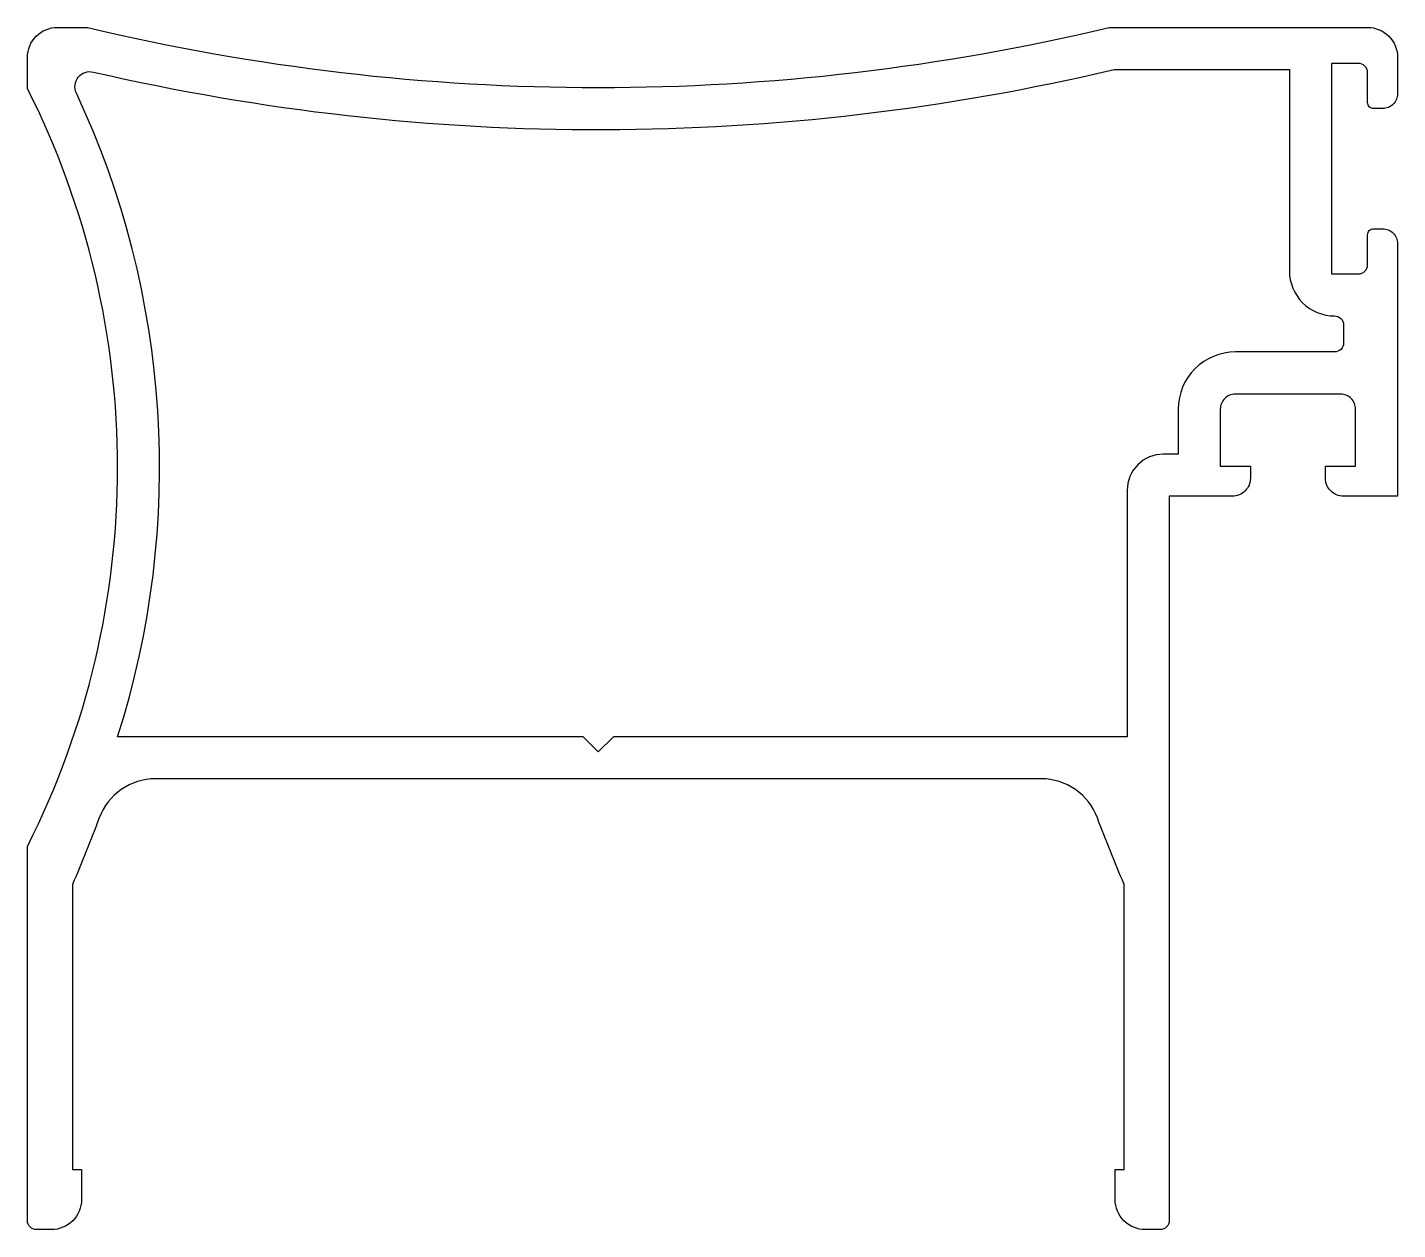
# Model space of a CAD drawing. Extents: x 940.7 to 986.3, y -14.3 to 25.7.
import ezdxf

# ---------------------------------------------------------------- set-up
doc = ezdxf.new("R2010")
doc.units = 0
doc.header["$LTSCALE"] = 15
doc.layers.get('0').update_dxf_attribs({"linetype": 'CONTINUOUS'})

msp = doc.modelspace()

# ---------------------------------------------------------------- linework, layer by layer
for points in [[(940.744, 24.718, -0.414214), (941.744, 25.718), (942.744, 25.718, 0.117647), (976.744, 25.718), (985.344, 25.718, -0.414214), (986.344, 24.718), (986.344, 23.518, -0.414214), (985.844, 23.018), (985.544, 23.018, -0.414214), (985.344, 23.218), (985.344, 24.218, 0.414214), (985.044, 24.518), (984.144, 24.518), (984.144, 17.518), (985.044, 17.518, 0.414214), (985.344, 17.818), (985.344, 18.818, -0.414214), (985.544, 19.018), (985.844, 19.018, -0.414214), (986.344, 18.518), (986.344, 10.118), (984.544, 10.118, -0.414214), (983.944, 10.718), (983.944, 11.118), (984.944, 11.118), (984.944, 13.018, 0.414214), (984.444, 13.518), (980.944, 13.518, 0.414214), (980.444, 13.018), (980.444, 11.118), (981.444, 11.118), (981.444, 10.718, -0.414214), (980.844, 10.118), (978.744, 10.118), (978.744, -13.982, -0.414214), (978.444, -14.282), (977.944, -14.282, -0.414214), (976.944, -13.282), (976.944, -12.282), (977.244, -12.282), (977.244, -2.798, -0.01216), (976.353, -0.582, 0.312912), (974.48, 0.718), (945.007, 0.718, 0.312912), (943.134, -0.582, -0.01216), (942.244, -2.798), (942.244, -12.282), (942.544, -12.282), (942.544, -13.282, -0.414214), (941.544, -14.282), (941.044, -14.282, -0.414214), (940.744, -13.982), (940.744, -1.533, 0.237915), (940.744, 23.686)], [(984.244, 16.118, -0.414214), (984.544, 15.818), (984.544, 15.218, -0.414214), (984.244, 14.918), (980.944, 14.918, 0.414214), (979.044, 13.018), (979.044, 11.518), (978.544, 11.518, 0.414214), (977.344, 10.318), (977.344, 2.118), (960.244, 2.118), (959.744, 1.618), (959.244, 2.118), (943.745, 2.118, 0.189011), (942.373, 23.535, -0.625366), (942.939, 24.234, 0.115272), (976.907, 24.318), (982.744, 24.318), (982.744, 17.618, 0.414214)]]:
    msp.add_lwpolyline(points, format="xyb", close=True)

doc.saveas('drawing.dxf')
